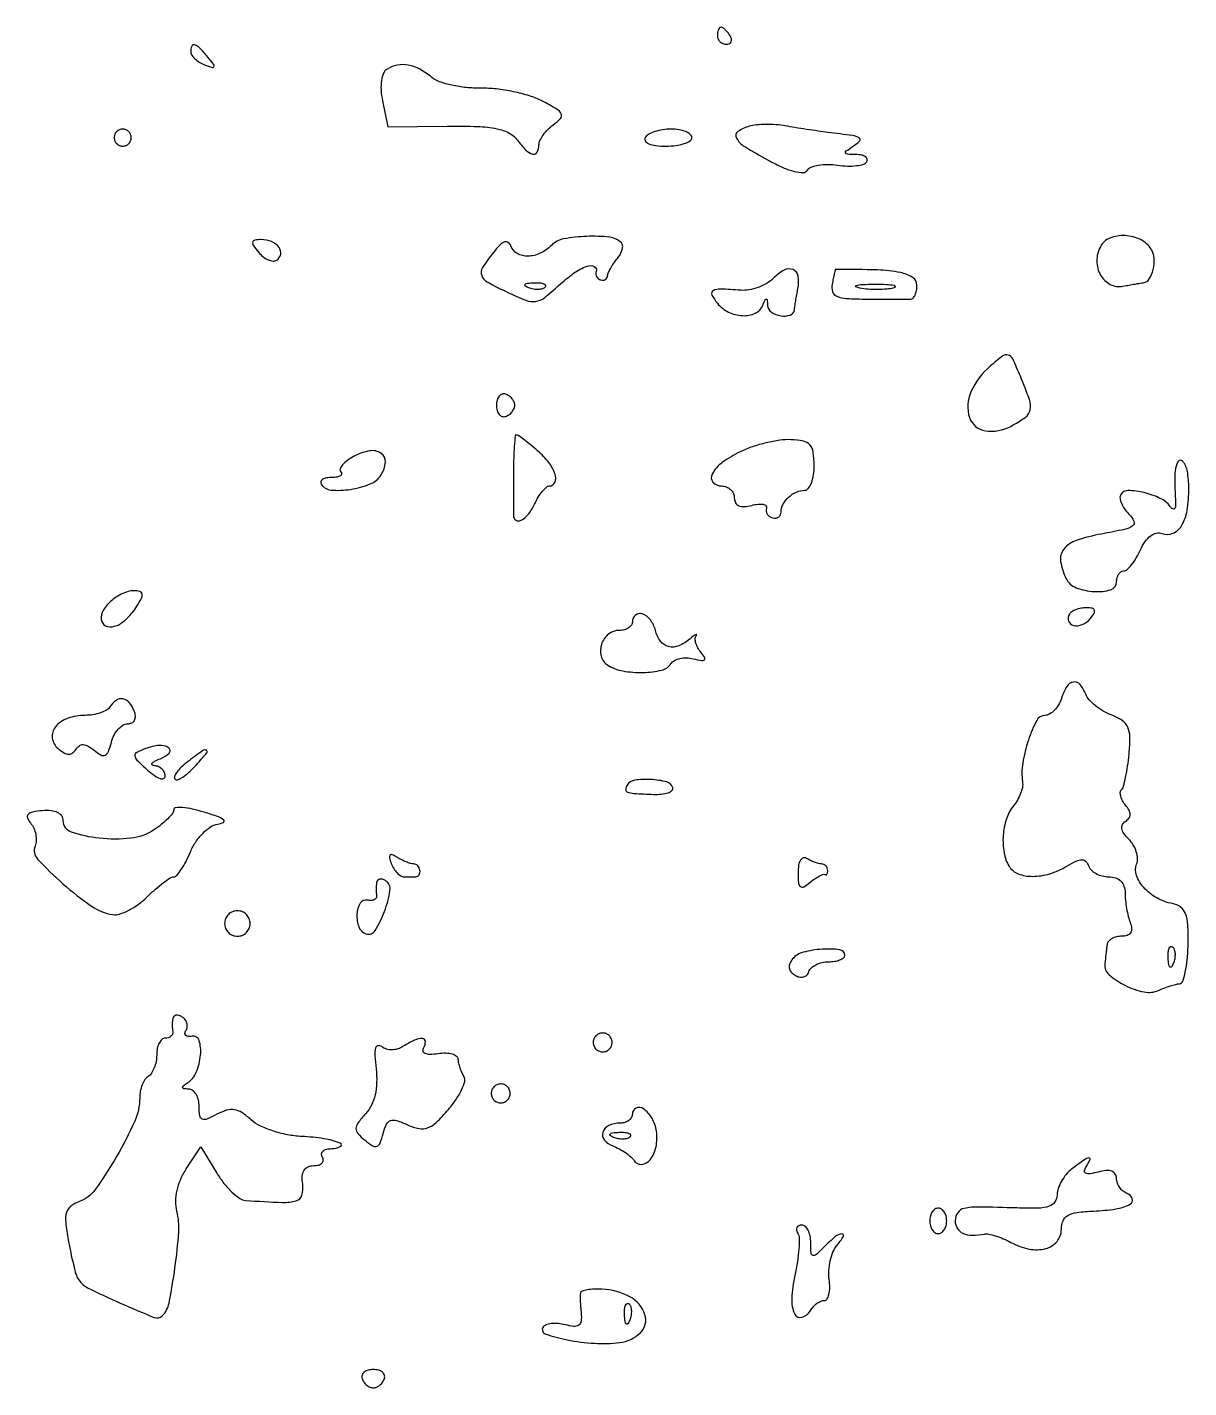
# Model space of a CAD drawing. Extents: x 0 to 5034, y 0 to 2560.
# Drawn here: x 4117.8 to 4254.5, y 1610.8 to 1771 of the extents above; entities that cross this region are included whole.
import ezdxf

# ---------------------------------------------------------------- set-up
doc = ezdxf.new("R2010")
doc.units = 0

msp = doc.modelspace()

# ---------------------------------------------------------------- linework, layer by layer
for points in [[(4199, 1770, 0.105053), (4199.081062, 1769.618444, 0.099167), (4199.311086, 1769.29375, 0.09642), (4199.654762, 1769.076123, 0.093332), (4200.059017, 1769, 0.108972), (4200.413961, 1769.078288, 0.182303), (4200.6254, 1769.29375, 0.161196), (4200.656512, 1769.6179, 0.082592), (4200.5, 1770, 0.029505), (4200.231006, 1770.382774, 0.035638), (4199.933975, 1770.70625, 0.038439), (4199.65171, 1770.934461, 0.151918), (4199.440983, 1771, 0.210953), (4199.272352, 1770.92554, 0.081139), (4199.129539, 1770.70625, 0.061769), (4199.032345, 1770.382849, 0.042167)], [(4137, 1768.106989, 0.148172), (4137.117443, 1767.719384, 0.058677), (4137.482174, 1767.291272, 0.05126), (4138.013435, 1766.891147, 0.0442), (4138.641444, 1766.584097, 0.012731), (4139.541716, 1766.264678, 0.389672), (4139.741192, 1766.355597, 0.27071), (4139.707299, 1766.617386, 0.008807), (4139.018999, 1767.477108, 0.017238), (4138.053128, 1768.562498, 0.127361), (4137.469452, 1768.925, 0.389178), (4137.129499, 1768.765008, 0.097466)], [(4160.122276, 1766.07557, 0.154236), (4159.695818, 1765.580582, 0.065714), (4159.456669, 1764.729273, 0.052112), (4159.413836, 1763.617031, 0.032951), (4159.584249, 1762.328756), (4160.191987, 1759.290063), (4167.206394, 1759.354292, -0.010583), (4170.814095, 1759.310967, -0.040851), (4173.03762, 1759.054511, -0.069842), (4174.49075, 1758.547109, -0.116529), (4175.470643, 1757.709261, 0.034353), (4176.473391, 1756.518881, 0.146178), (4177.275656, 1756.068267, 0.338171), (4177.792417, 1756.305722, 0.122575), (4178, 1757.139757, -0.111476), (4178.118399, 1757.664212, -0.043613), (4178.496567, 1758.30781, -0.040406), (4179.043643, 1758.958404, -0.03989), (4179.690442, 1759.515596, 0.047953), (4180.535368, 1760.267491, 0.30722), (4180.617459, 1760.804742, 0.151339), (4180.110865, 1761.354118, 0.012061), (4178.356869, 1762.315456, 0.04458), (4176.899423, 1762.911394, 0.023182), (4174.995683, 1763.402962, 0.022858), (4172.979471, 1763.729638, 0.032192), (4171.161022, 1763.821659, -0.028924), (4169.446846, 1763.897185, -0.028586), (4167.745994, 1764.169958, -0.029827), (4166.290004, 1764.582042, -0.089557), (4165.393713, 1765.088211, 0.048033), (4163.974934, 1766.052058, 0.07906), (4162.611874, 1766.53875, 0.092506), (4161.323338, 1766.539616, 0.092704)], [(4128, 1758, 0.099038), (4128.076342, 1757.618362, 0.097945), (4128.29375, 1757.29375, 0.097945), (4128.618362, 1757.076342, 0.099038), (4129, 1757, 0.099038), (4129.381638, 1757.076342, 0.097945), (4129.70625, 1757.29375, 0.097945), (4129.923658, 1757.618362, 0.099038), (4130, 1758, 0.099038), (4129.923658, 1758.381638, 0.097945), (4129.70625, 1758.70625, 0.097945), (4129.381638, 1758.923658, 0.099038), (4129, 1759, 0.099038), (4128.618362, 1758.923658, 0.097945), (4128.29375, 1758.70625, 0.097945), (4128.076342, 1758.381638, 0.099038)], [(4190.5, 1758, 0.297719), (4190.509855, 1757.608231, 0.145541), (4190.916013, 1757.281216, 0.069343), (4191.756294, 1757.066344, 0.027979), (4192.940983, 1757, 0.031003), (4194.112882, 1757.072735, 0.048032), (4195.101414, 1757.29375, 0.061379), (4195.787575, 1757.615572, 0.257909), (4196, 1758, 0.222681), (4195.820624, 1758.382793, 0.076538), (4195.282961, 1758.70625, 0.058208), (4194.49372, 1758.92683, 0.039081), (4193.559017, 1759, 0.037634), (4192.57934, 1758.926158, 0.041396), (4191.653525, 1758.70625, 0.045439), (4190.906663, 1758.384508, 0.130646)], [(4202.75, 1759.342957, 0.083589), (4201.417291, 1758.71621, 0.386875), (4201.242506, 1757.956506, 0.127301), (4202.202918, 1756.956868, 0.01371), (4205.002517, 1755.336218, 0.020036), (4206.704939, 1754.498548, 0.043013), (4208.087406, 1754.023126, 0.060856), (4209.100039, 1753.89723, 0.260502), (4209.61269, 1754.182337, -0.167177), (4210.052019, 1754.541936, -0.048172), (4210.912895, 1754.769447, -0.04266), (4211.996738, 1754.852884, -0.034336), (4213.16245, 1754.76285, 0.028372), (4214.320321, 1754.659528, 0.037298), (4215.379938, 1754.704367, 0.040931), (4216.215083, 1754.872502, 0.186296), (4216.603045, 1755.166731, 0.216526), (4216.643467, 1755.483036, 0.174492), (4216.435357, 1755.759725, 0.097943), (4215.966214, 1755.949918, 0.045388), (4215.309017, 1756.015313, -0.011801), (4214.303892, 1756.047553, -0.312363), (4214.102405, 1756.204312, -0.323649), (4214.181771, 1756.44227, -0.012279), (4215, 1757, 0.054338), (4215.762461, 1757.619482, 0.500027), (4215.708965, 1757.979743, 0.089576), (4214.922378, 1758.238115, 0.003784), (4212, 1758.623529, -0.004301), (4210.861975, 1758.774814, -0.002509), (4209.5, 1758.974782, -0.002508), (4208.138143, 1759.188712, -0.004246), (4207, 1759.383287, 0.026489), (4205.914648, 1759.519496, 0.020345), (4204.720312, 1759.556766, 0.020741), (4203.597668, 1759.499501, 0.045121)], [(4144.990862, 1744.51101, 0.05173), (4145.530512, 1743.98278, 0.065296), (4146.128869, 1743.62335, 0.079103), (4146.692105, 1743.477944, 0.16352), (4147.129619, 1743.580109, 0.213376), (4147.597001, 1744.26803, 0.207611), (4147.402845, 1745.085894, 0.13552), (4146.53132, 1745.760771, 0.097687), (4145.318538, 1746, 0.038489), (4144.547214, 1745.940537, 0.309419), (4144.301216, 1745.709506, 0.209835), (4144.380863, 1745.310561, 0.020503)], [(4179.458018, 1745.315161, -0.085858), (4178.138399, 1744.384772, -0.107693), (4176.68378, 1744.04687, -0.134314), (4175.449097, 1744.366535, -0.174688), (4174.698085, 1745.25, 0.148346), (4174.383117, 1745.661583, 0.248308), (4173.961835, 1745.719355, 0.112277), (4173.398312, 1745.354883, 0.025895), (4172.646555, 1744.5, 0.024473), (4171.360937, 1742.701411, 0.23362), (4171.257891, 1741.790466, 0.182477), (4171.915768, 1741.020952, 0.014375), (4174.353175, 1739.771407, 0.019063), (4176.470728, 1738.858972, 0.126843), (4177.602766, 1738.726616, 0.132281), (4178.634935, 1739.161776, 0.021415), (4180.309531, 1740.586194, -0.031644), (4182.086432, 1742.036091, -0.065753), (4183.662113, 1742.876172, -0.205136), (4184.502279, 1742.837364, -0.376897), (4184.75, 1742.25, 0.099038), (4184.711847, 1741.944686, 0.097945), (4184.79375, 1741.646875, 0.097945), (4184.982857, 1741.402666, 0.099038), (4185.25, 1741.25, 0.096839), (4185.542647, 1741.212135, 0.119341), (4185.804667, 1741.29375, 0.123168), (4185.994618, 1741.483405, 0.107455), (4186.085037, 1741.75, -0.077521), (4186.187375, 1742.123209, -0.022876), (4186.455724, 1742.653974, -0.022369), (4186.816533, 1743.231287, -0.022356), (4187.227538, 1743.774166, 0.046249), (4187.590137, 1744.303843, 0.062516), (4187.806799, 1744.841618, 0.078336), (4187.854222, 1745.305999, 0.184764), (4187.714541, 1745.618792, 0.170639), (4186.328077, 1746.284048, 0.036544), (4183.619944, 1746.382388, 0.03714), (4180.908561, 1746.080172, 0.151173)], [(4244.088831, 1745.165982, 0.124761), (4243.670896, 1743.481212, 0.129307), (4244.115312, 1741.825732, 0.144682), (4245.26174, 1740.727409, 0.167991), (4246.750159, 1740.511996, -0.002303), (4247.467242, 1740.64585, -0.002409), (4248.174869, 1740.771052, -0.002311), (4248.787113, 1740.873427, -0.010657), (4249.143011, 1740.923489, 0.225862), (4249.84493, 1741.366202, 0.082544), (4250.313114, 1742.476306, 0.075136), (4250.424953, 1743.798128, 0.122607), (4250.083985, 1744.86411, 0.141476), (4248.835217, 1745.99553, 0.101532), (4247.001791, 1746.468919, 0.107604), (4245.217002, 1746.173426, 0.177052)], [(4205.580499, 1741.437642, -0.065206), (4204.810296, 1740.845821, -0.043751), (4203.803199, 1740.374777, -0.043688), (4202.727219, 1740.085397, -0.064146), (4201.749879, 1740.039141, 0.010687), (4199.37564, 1740.180456, 0.137952), (4198.520886, 1739.974816, 0.399329), (4198.366206, 1739.475967, 0.058452), (4199, 1738.5, 0.107413), (4200.318647, 1737.467971, 0.101158), (4201.975756, 1737.047608, 0.119029), (4203.460098, 1737.333294, 0.192367), (4204.337719, 1738.25, -0.009076), (4204.617987, 1738.909806, -0.295955), (4204.757018, 1739, -0.382689), (4204.864758, 1738.903389, -0.011437), (4204.921053, 1738.25, 0.231694), (4205.370026, 1737.462984, 0.110412), (4206.480854, 1737.023058, 0.124858), (4207.584292, 1737.124061, 0.290106), (4208.076511, 1737.75, -0.012202), (4208.127316, 1738.150861, -0.003176), (4208.228784, 1738.792584, -0.003226), (4208.353805, 1739.522549, -0.003291), (4208.487445, 1740.246029, 0.086851), (4208.510823, 1741.709507, 0.261869), (4207.913306, 1742.46443, 0.226687), (4206.868953, 1742.405035, 0.070805)], [(4212.922713, 1742.5, 0.346302), (4212.886518, 1742.471515, 0.001688), (4212.770817, 1741.985938, 0.006437), (4212.645868, 1741.420977, 0.003911), (4212.511973, 1740.75, 0.129992), (4212.573142, 1739.869903, 0.212456), (4213.072535, 1739.330188, 0.088349), (4214.218129, 1739.062851, 0.013255), (4216.588484, 1739), (4219.92443, 1739), (4221.75, 1739, 0.203969), (4222.036647, 1739.12201, 0.083738), (4222.279688, 1739.478119, 0.063935), (4222.444904, 1740.004574, 0.044128), (4222.5, 1740.627639, 0.257596), (4221.992083, 1741.548097, 0.092581), (4220.552475, 1742.119259, 0.040504), (4217.852096, 1742.423249, 0.007785)], [(4178.729167, 1740.395833, -0.126455), (4178.402231, 1740.202593, -0.060344), (4177.916927, 1740.123424, -0.05415), (4177.359369, 1740.160852, -0.051402), (4176.8125, 1740.316886, -0.054073), (4176.395823, 1740.538436, -0.470617), (4176.37858, 1740.720685, -0.168741), (4176.670344, 1740.862007, -0.018894), (4177.416667, 1740.921053, -0.028489), (4178.112848, 1740.910055, -0.077125), (4178.592839, 1740.799335, -0.208169), (4178.77538, 1740.614691, -0.296942)], [(4219.761659, 1740.31292, -0.041951), (4218.934218, 1740.169017, -0.020826), (4217.869594, 1740.119272, -0.020511), (4216.754739, 1740.159391, -0.028254), (4215.761659, 1740.292739, -0.082665), (4215.319562, 1740.45659, -0.67161), (4215.339362, 1740.605813, -0.053901), (4216.071102, 1740.715166, -0.008901), (4217.5, 1740.747817, -0.009782), (4218.938425, 1740.726931, -0.038992), (4219.814362, 1740.62839, -0.417468), (4219.916221, 1740.476221, -0.285845)], [(4231.142101, 1731.123243, 0.105908), (4228.861275, 1728.093622, 0.192069), (4228.694004, 1725.042731, 0.282669), (4230.550141, 1723.49485, 0.160231), (4233.534089, 1724.018244, 0.032048), (4235.271974, 1725.096878, 0.192077), (4235.837041, 1725.975135, 0.135121), (4235.745063, 1727.176272, 0.013247), (4234.68035, 1729.908903, 0.01111), (4233.768568, 1731.949298, 0.202118), (4233.248299, 1732.4144, 0.249257), (4232.611987, 1732.31305, 0.016987)], [(4173, 1726.5, 0.064908), (4173.079656, 1725.888977, 0.107546), (4173.315781, 1725.428177, 0.143818), (4173.666526, 1725.189601, 0.159683), (4174.075, 1725.191667, 0.073624), (4174.485911, 1725.399741, 0.066918), (4174.834219, 1725.723802, 0.070382), (4175.069583, 1726.110048, 0.102038), (4175.15, 1726.5, 0.102038), (4175.069583, 1726.889952, 0.070382), (4174.834219, 1727.276198, 0.066918), (4174.485911, 1727.600259, 0.073624), (4174.075, 1727.808333, 0.159683), (4173.666526, 1727.810399, 0.143818), (4173.315781, 1727.571823, 0.107546), (4173.079656, 1727.111023, 0.064908)], [(4175, 1718.5), (4175, 1715.175), (4175, 1713.5, 0.265086), (4175.304505, 1712.96601, 0.264883), (4175.919335, 1712.955915, 0.103167), (4176.771242, 1713.683816, 0.056391), (4177.487128, 1714.863433, -0.027426), (4177.920981, 1715.681469, -0.035962), (4178.408381, 1716.372383, -0.038991), (4178.879067, 1716.863454, -0.184204), (4179.237128, 1717, 0.305856), (4179.869536, 1717.426775, 0.178872), (4179.897623, 1718.378125, 0.084986), (4179.155586, 1719.755836, 0.04822), (4177.84699, 1721.132705, 0.007429), (4176.996876, 1721.848153, 0.010803), (4176.224499, 1722.451482, 0.006617), (4175.564632, 1722.930876, 0.154988), (4175.34699, 1723, 0.385329), (4175.207784, 1722.874013, 0.005665), (4175.101928, 1721.678125, 0.012009), (4175.024953, 1720.225433, 0.00723)], [(4201.698146, 1721.03141, 0.045409), (4199.578622, 1719.762899, 0.110836), (4198.385676, 1718.402645, 0.313678), (4198.488535, 1717.460307, 0.216845), (4199.5, 1717, -0.092647), (4200.072607, 1716.892981, -0.096212), (4200.559375, 1716.586876, -0.099296), (4200.885148, 1716.13022, -0.10582), (4201, 1715.59362, 0.121863), (4201.139911, 1715.028096, 0.172211), (4201.518142, 1714.679492, 0.119748), (4202.152639, 1714.573695, 0.045692), (4203.04259, 1714.721388, -0.035344), (4203.806048, 1714.864356, -0.07724), (4204.39922, 1714.840787, -0.152294), (4204.72715, 1714.663273, -0.280565), (4204.79259, 1714.377769, 0.112839), (4204.758135, 1714.023774, 0.108554), (4204.879698, 1713.684407, 0.102285), (4205.140522, 1713.412223, 0.089707), (4205.5, 1713.25, 0.089251), (4205.881703, 1713.224408, 0.119798), (4206.20625, 1713.342708, 0.130317), (4206.422021, 1713.586933, 0.116637), (4206.5, 1713.916667, -0.123284), (4206.72791, 1714.826947, -0.083188), (4207.384605, 1715.678959, -0.081101), (4208.302548, 1716.288668, -0.106514), (4209.283333, 1716.5, 0.233316), (4209.711253, 1716.711177, 0.072145), (4210.071979, 1717.356231, 0.05506), (4210.318456, 1718.298508, 0.036475), (4210.4, 1719.414828, 0.034111), (4210.292243, 1720.992488, 0.151153), (4209.903646, 1721.825634, 0.159681), (4209.126156, 1722.26837, 0.039324), (4207.648146, 1722.450119, 0.046391), (4206.365148, 1722.387244, 0.023101), (4204.765194, 1722.083065, 0.02271), (4203.123987, 1721.612052, 0.030925)], [(4156.255926, 1720.505791, 0.03371), (4155.443205, 1720.004153, 0.060373), (4154.865141, 1719.47528, 0.093757), (4154.593976, 1719.004132, 0.287736), (4154.672593, 1718.660741, -0.218479), (4154.764722, 1718.412369, -0.23955), (4154.632321, 1718.194093, -0.10255), (4154.226157, 1718.045402, -0.036653), (4153.60765, 1718, 0.044596), (4152.980215, 1717.943926, 0.097027), (4152.531622, 1717.769047, 0.175194), (4152.331796, 1717.510917, 0.219809), (4152.367878, 1717.213778, 0.239798), (4153.516909, 1716.5148, 0.057467), (4155.817681, 1716.604577, 0.056697), (4158.139735, 1717.239931, 0.158225), (4159.422113, 1718.307412, 0.119734), (4159.922502, 1719.795356, 0.268691), (4159.433644, 1720.83672, 0.197826), (4158.086552, 1721.13273, 0.077981)], [(4252.884846, 1718.75, 0.018952), (4252.851469, 1718.132117, 0.007459), (4252.85049, 1717.279687, 0.00737), (4252.876792, 1716.357307, 0.009134), (4252.929596, 1715.5, -0.025032), (4252.952634, 1714.725262, -0.147975), (4252.828655, 1714.343671, -0.401711), (4252.603837, 1714.298361, -0.09395), (4252.29475, 1714.587716, 0.12405), (4251.143387, 1715.543699, 0.052432), (4249.236918, 1716.220967, 0.052821), (4247.377731, 1716.465981, 0.266747), (4246.491805, 1715.98674, 0.174594), (4246.402607, 1715.563837, 0.065079), (4246.565682, 1714.969533, 0.054392), (4246.931723, 1714.309662, 0.042592), (4247.459735, 1713.683122, -0.088592), (4248.034065, 1712.85906, -0.35862), (4247.889721, 1712.30919, -0.103389), (4246.940895, 1711.886189, -0.008155), (4244.218926, 1711.342881, 0.03396), (4241.258513, 1710.591387, 0.147555), (4239.790407, 1709.566423, 0.208942), (4239.413729, 1708.129415, 0.076295), (4240.064978, 1706.081493, 0.189523), (4241.226111, 1705.029749, 0.075156), (4243.366925, 1704.57038, 0.087941), (4245.311272, 1704.793177, 0.331744), (4246, 1705.716978, -0.063593), (4246.062644, 1706.207521, -0.081521), (4246.246599, 1706.623112, -0.098476), (4246.519335, 1706.901183, -0.150819), (4246.839485, 1707, 0.189866), (4247.235508, 1707.156007, 0.037302), (4247.764337, 1707.728585, 0.034782), (4248.314887, 1708.530578, 0.026139), (4248.809065, 1709.480288, -0.044818), (4249.371649, 1710.4695, -0.079554), (4250.019815, 1711.144052, -0.106503), (4250.701507, 1711.460299, -0.148213), (4251.368429, 1711.412115, 0.192552), (4252.633675, 1711.429881, 0.162848), (4253.648515, 1712.315219, 0.094192), (4254.296827, 1714.132048, 0.03875), (4254.5, 1716.749706, 0.042447), (4254.333608, 1718.706184, 0.12809), (4253.786816, 1719.916021, 0.527701), (4253.239384, 1719.872354, 0.107463)], [(4127.395571, 1703.252714, 0.089622), (4126.597144, 1702.102102, 0.190615), (4126.542643, 1701.037595, 0.269124), (4127.194039, 1700.466912, 0.140938), (4128.303537, 1700.562984, 0.070922), (4128.858836, 1700.872149, 0.029518), (4129.511708, 1701.431771, 0.028471), (4130.151076, 1702.123323, 0.032771), (4130.675901, 1702.852643, 0.021978), (4131.2131, 1703.803413, 0.169042), (4131.281191, 1704.303114, 0.290416), (4131.014166, 1704.58139, 0.060259), (4130.309151, 1704.666667, 0.074576), (4129.632587, 1704.565192, 0.038535), (4128.83469, 1704.251318, 0.037236), (4128.04719, 1703.793862, 0.04621)], [(4240.439699, 1701.902432, 0.224307), (4240.34949, 1701.10226, 0.259634), (4240.912648, 1700.594515, 0.153551), (4241.957775, 1700.677327, 0.124203), (4242.870817, 1701.344344, 0.031082), (4243.350581, 1702.001551, 0.224487), (4243.398805, 1702.379874, 0.276877), (4243.139755, 1702.60512, 0.043901), (4242.440135, 1702.666667, 0.045576), (4241.820558, 1702.610073, 0.045718), (4241.222161, 1702.442173, 0.049747), (4240.729936, 1702.195636, 0.113856)], [(4189, 1701, -0.151099), (4188.882059, 1700.618634, -0.09843), (4188.550156, 1700.29375, -0.081424), (4188.05412, 1700.074614, -0.063461), (4187.468615, 1700, 0.169942), (4186.183041, 1699.550058, 0.144791), (4185.356197, 1698.366713, 0.150679), (4185.323587, 1696.960489, 0.184658), (4186.104283, 1695.914388, 0.097684), (4187.872304, 1695.229206, 0.049579), (4190.260799, 1695.047585, 0.04934), (4192.474496, 1695.318514, 0.201888), (4193.553842, 1696.087118, -0.131193), (4193.954784, 1696.4654, -0.069548), (4194.59949, 1696.70554, -0.061596), (4195.376484, 1696.779303, -0.056909), (4196.17001, 1696.665792, 0.016807), (4197.131821, 1696.448522, 0.225928), (4197.472119, 1696.537534, 0.375514), (4197.513325, 1696.806311, 0.031612), (4197.065827, 1697.420684, -0.045723), (4196.700384, 1697.953316, -0.056282), (4196.46722, 1698.508647, -0.066613), (4196.391428, 1699.003302, -0.162977), (4196.500343, 1699.350343, 0.143318), (4196.548831, 1699.486327, 0.571981), (4196.491403, 1699.524736, 0.05264), (4196.225372, 1699.359863, 0.010565), (4195.791667, 1699.008333, -0.075918), (4194.457578, 1698.189089, -0.160743), (4193.262128, 1698.092758, -0.176579), (4192.319488, 1698.721054, -0.094671), (4191.710251, 1700, 0.097331), (4191.113789, 1701.23531, 0.144351), (4190.156111, 1701.948633, 0.273809), (4189.366457, 1701.804088, 0.217128)], [(4239.5, 1692, -0.055553), (4239.159973, 1691.235144, -0.060441), (4238.667579, 1690.5875, -0.068373), (4238.104838, 1690.14761, -0.132503), (4237.557612, 1690, 0.282489), (4236.595658, 1689.409386, 0.036326), (4235.618705, 1687.078645, 0.040041), (4234.947897, 1684.387113, 0.077635), (4234.927431, 1682.175811, -0.085556), (4234.912022, 1681.559381, -0.040814), (4234.694285, 1680.79432, -0.038885), (4234.329002, 1680.011482, -0.044632), (4233.860873, 1679.332363, 0.095402), (4233.031099, 1677.82244, 0.060509), (4232.648031, 1675.845495, 0.060539), (4232.749425, 1673.835649, 0.095851), (4233.359017, 1672.228115, 0.165965), (4234.424338, 1671.351925, 0.090895), (4236.106544, 1671.049174, 0.074138), (4238.123432, 1671.356535, 0.058597), (4240.144222, 1672.25, -0.021008), (4241.260569, 1672.847377, -0.112809), (4241.928426, 1673, -0.209739), (4242.378558, 1672.80249, -0.099419), (4242.713987, 1672.25, 0.118119), (4243.029077, 1671.771788, 0.066996), (4243.596713, 1671.367188, 0.060975), (4244.316718, 1671.093162, 0.060539), (4245.083333, 1671, -0.078669), (4245.893416, 1670.87175, -0.118493), (4246.500201, 1670.499798, -0.11843), (4246.871874, 1669.892541, -0.078529), (4247, 1669.081787, 0.025883), (4247.044017, 1668.232051, 0.017054), (4247.178303, 1667.2624, 0.017174), (4247.374126, 1666.325581, 0.03151), (4247.606989, 1665.581787, -0.067159), (4247.769113, 1664.896449, -0.16701), (4247.651801, 1664.40165, -0.176865), (4247.262395, 1664.101342, -0.076855), (4246.606989, 1664, 0.059504), (4245.983191, 1663.9255, 0.071592), (4245.435334, 1663.70625, 0.084545), (4245.044228, 1663.381939, 0.147417), (4244.875, 1663, 0.001717), (4244.817638, 1662.527939, 0.000843), (4244.747683, 1661.926563, 0.000836), (4244.677103, 1661.301531, 0.001216), (4244.617114, 1660.75, 0.243908), (4245.11606, 1659.473321, 0.06526), (4246.986769, 1658.222338, 0.063031), (4249.231916, 1657.445298, 0.158218), (4250.934248, 1657.627347, -0.015061), (4251.601044, 1657.901633, -0.013385), (4252.309715, 1658.147036, -0.013563), (4252.959236, 1658.333435, -0.039655), (4253.417972, 1658.413633, 0.293033), (4253.780506, 1658.697278, 0.030305), (4254.090385, 1659.7906, 0.030109), (4254.320077, 1661.256802, 0.019224), (4254.417972, 1662.9799, 0.016259), (4254.384228, 1665.354795, 0.079329), (4254.111308, 1666.667085, 0.146299), (4253.535344, 1667.418609, 0.108649), (4252.570721, 1667.83775, -0.07875), (4250.723958, 1668.513187, -0.082219), (4249.20737, 1669.719342, -0.097559), (4248.346582, 1671.15421, -0.17997), (4248.360383, 1672.49676, 0.105567), (4248.464421, 1673.158019, 0.062305), (4248.321699, 1673.947944, 0.058187), (4247.968798, 1674.739378, 0.06251), (4247.44984, 1675.407303, -0.040327), (4246.870915, 1676.087985, -0.108786), (4246.620776, 1676.667528, -0.167843), (4246.688848, 1677.144205, -0.136537), (4247.040888, 1677.52527, 0.092176), (4247.448349, 1677.895386, 0.16163), (4247.594063, 1678.322099, 0.127727), (4247.46784, 1678.825872, 0.048324), (4247.057234, 1679.431037, -0.045925), (4246.700363, 1679.951624, -0.062213), (4246.486477, 1680.479615, -0.078013), (4246.438514, 1680.935102, -0.185744), (4246.574492, 1681.241158, 0.130537), (4246.810219, 1681.647389, 0.014145), (4247.067929, 1682.710146, 0.016585), (4247.300895, 1684.016739, 0.012652), (4247.471914, 1685.459601, 0.023968), (4247.562136, 1687.474531, 0.106577), (4247.310197, 1688.625288, 0.141281), (4246.648268, 1689.397595, 0.0546), (4245.380472, 1690.045444, -0.041461), (4244.407051, 1690.511101, -0.0379), (4243.492292, 1691.143434, -0.040054), (4242.762501, 1691.837987, -0.091166), (4242.367385, 1692.484992, 0.080875), (4241.699301, 1693.630985, 0.268471), (4240.912662, 1693.924403, 0.21813), (4240.132018, 1693.393668, 0.059281)], [(4127.5, 1691, -0.126268), (4127.100548, 1690.61574, -0.046682), (4126.382443, 1690.29375, -0.04255), (4125.496232, 1690.073901, -0.039551), (4124.563428, 1690, 0.085194), (4122.510699, 1689.647682, 0.13866), (4121.076913, 1688.633761, 0.206926), (4120.711268, 1687.320893, 0.187555), (4121.398641, 1686.08412, 0.040058), (4122.098944, 1685.591898, 0.123768), (4122.649591, 1685.429799, 0.170792), (4123.103818, 1685.569467, 0.095436), (4123.5, 1686, -0.099524), (4123.898189, 1686.425742, -0.170253), (4124.360173, 1686.56017, -0.120954), (4124.923479, 1686.389092, -0.039304), (4125.639642, 1685.884107, 0.044976), (4126.425685, 1685.343073, 0.242514), (4126.927991, 1685.324429, 0.192873), (4127.311254, 1685.735018, 0.028544), (4127.667246, 1686.835549, -0.05503), (4127.984247, 1687.663321, -0.062437), (4128.464141, 1688.364192, -0.071883), (4129.026111, 1688.839625, -0.140579), (4129.585247, 1689, 0.112423), (4130.078319, 1689.112285, 0.162756), (4130.396307, 1689.420933, 0.138433), (4130.495061, 1689.901928, 0.07358), (4130.361626, 1690.5, 0.081359), (4129.776099, 1691.502164, 0.178533), (4129.019242, 1691.941889, 0.199046), (4128.218955, 1691.762949, 0.101418)], [(4131.68476, 1686.088897, 0.030082), (4130.649103, 1685.639652, 0.3093), (4130.43637, 1685.251571, 0.175507), (4130.678954, 1684.744179, 0.010446), (4131.93476, 1683.559042, 0.028567), (4132.735523, 1682.913552, 0.072239), (4133.39842, 1682.570881, 0.174776), (4133.813917, 1682.57636, 0.312504), (4134, 1682.845012, 0.105732), (4133.904587, 1683.29117, 0.09378), (4133.632812, 1683.681369, 0.090457), (4133.22729, 1683.955826, 0.089839), (4132.75, 1684.070285, -0.134071), (4132.460894, 1684.166966, -0.444175), (4132.435189, 1684.342355, -0.105524), (4132.760162, 1684.599844, -0.021638), (4133.433624, 1684.897783, 0.10427), (4134.456019, 1685.569139, 0.46921), (4134.396831, 1686.187319, 0.177605), (4133.30186, 1686.462681, 0.061066)], [(4136.573001, 1684.478529, 0.028438), (4135.87177, 1683.882429, 0.047297), (4135.363769, 1683.297201, 0.063446), (4135.098687, 1682.804537, 0.296318), (4135.162465, 1682.504202, 0.296012), (4135.480866, 1682.4364, 0.050714), (4136.060527, 1682.72875, 0.041217), (4136.761287, 1683.262409, 0.025505), (4137.494452, 1683.993869, 0.006413), (4138.901424, 1685.589215, 0.481975), (4138.84515, 1685.884469, 0.285221), (4138.431544, 1685.854856, 0.005129)], [(4188.367878, 1681.786222, 0.128551), (4188.209012, 1681.268761, 0.331154), (4188.41636, 1680.963984, 0.069297), (4189.180848, 1680.812633, 0.004275), (4191.5, 1680.7, 0.033462), (4192.440512, 1680.725326, 0.060493), (4193.192187, 1680.889205, 0.094945), (4193.651489, 1681.155131, 0.290834), (4193.75, 1681.484527, 0.26794), (4193.052136, 1682.163613, 0.048083), (4191.186312, 1682.449591, 0.04802), (4189.270156, 1682.372963, 0.223957)], [(4135, 1678.873845, -0.167759), (4134.856678, 1678.458701, -0.02965), (4134.302813, 1677.83244, -0.029217), (4133.535357, 1677.147056, -0.022631), (4132.626596, 1676.490992, -0.118525), (4129.967668, 1675.538175, -0.053469), (4126.239789, 1675.533308, -0.055983), (4122.973933, 1676.254639, -0.320759), (4122, 1677.616607, 0.160793), (4121.821596, 1678.157027, 0.123265), (4121.338016, 1678.554351, 0.086751), (4120.563333, 1678.768274, 0.044764), (4119.554804, 1678.775226, 0.023965), (4118.375401, 1678.620439, 0.160783), (4117.863072, 1678.342376, 0.296489), (4117.787648, 1677.923706, 0.073758), (4118.16668, 1677.299163, -0.070421), (4118.530999, 1676.707753, -0.055137), (4118.754964, 1675.987164, -0.056256), (4118.812944, 1675.25277, -0.083393), (4118.68495, 1674.621376, 0.286098), (4118.981206, 1673.088385, 0.024535), (4121.969982, 1670.169742, 0.029917), (4125.34063, 1667.528555, 0.113247), (4127.812968, 1666.543072, 0.115927), (4128.626901, 1666.605915, 0.041945), (4129.705429, 1667.05142, 0.038838), (4130.848643, 1667.757372, 0.037227), (4131.886364, 1668.640798, -0.014398), (4132.854493, 1669.544299, -0.019001), (4133.789788, 1670.306984, -0.016668), (4134.599221, 1670.876043, -0.145878), (4135.015043, 1671, 0.221112), (4135.373256, 1671.166553, 0.028138), (4135.897427, 1671.864585, 0.028673), (4136.455431, 1672.815849, 0.020121), (4136.976501, 1673.943268, -0.048998), (4137.590084, 1675.091911, -0.047523), (4138.42097, 1676.112053, -0.051405), (4139.332586, 1676.863821, -0.10884), (4140.181856, 1677.193268, 0.074391), (4140.856258, 1677.403164, 0.536343), (4140.894347, 1677.681574, 0.096879), (4140.265025, 1678.049466, 0.009465), (4138.584035, 1678.600792, 0.019948), (4137.209438, 1678.963671, 0.035558), (4136.05281, 1679.135078, 0.044404), (4135.226499, 1679.124574, 0.384799)], [(4160.618443, 1672.551938, 0.046712), (4160.912417, 1671.958236, 0.052907), (4161.301361, 1671.455882, 0.060293), (4161.72171, 1671.111908, 0.14229), (4162.106989, 1671), (4162.884553, 1671), (4163.5, 1671, 0.267256), (4163.891189, 1671.225179, 0.174153), (4163.987671, 1671.751391, 0.142494), (4163.726781, 1672.296208, 0.208105), (4163.25, 1672.515313, -0.068116), (4162.877846, 1672.574011, -0.022722), (4162.35649, 1672.757199, -0.022135), (4161.790696, 1673.015036, -0.023502), (4161.261454, 1673.317251, 0.041426), (4160.723885, 1673.599195, 0.329243), (4160.467122, 1673.537478, 0.242983), (4160.398996, 1673.235728, 0.027939)], [(4208.5, 1671.489545, 0.020203), (4208.54852, 1670.28921, 0.203152), (4208.775731, 1669.85453, 0.313969), (4209.171866, 1669.82283, 0.041056), (4209.903695, 1670.335037, -0.021266), (4210.46664, 1670.763167, -0.031492), (4210.996781, 1671.084355, -0.032317), (4211.437519, 1671.279665, -0.24944), (4211.653695, 1671.25, 0.204068), (4211.784452, 1671.220393, 0.198837), (4211.898273, 1671.29375, 0.106591), (4211.975481, 1671.479793, 0.045279), (4212, 1671.75, 0.098534), (4211.942803, 1672.037421, 0.095899), (4211.779688, 1672.284186, 0.095889), (4211.536253, 1672.452273, 0.098492), (4211.25, 1672.515313, -0.059657), (4210.892247, 1672.565577, -0.02479), (4210.426562, 1672.713891, -0.024099), (4209.937899, 1672.92401, -0.028624), (4209.5, 1673.169821, 0.225781), (4209.116949, 1673.217808, 0.180541), (4208.788889, 1672.954292, 0.094322), (4208.569302, 1672.350391, 0.040187)], [(4158.881579, 1670.309017, 0.022289), (4158.844744, 1669.944741, 0.014052), (4158.83273, 1669.517336, 0.014106), (4158.844631, 1669.095576, 0.025051), (4158.881579, 1668.75, -0.179498), (4158.828384, 1668.485697, -0.14744), (4158.611379, 1668.29375, -0.101907), (4158.24793, 1668.209296, -0.057525), (4157.795455, 1668.25, 0.321082), (4156.95178, 1667.876546, 0.123767), (4156.569563, 1666.578778, 0.101553), (4156.815947, 1665.073789, 0.224765), (4157.636333, 1664.287889, 0.347087), (4158.720294, 1664.679154, 0.050797), (4159.819888, 1666.92825, 0.049326), (4160.462999, 1669.398851, 0.302039), (4159.940275, 1670.536912, 0.069531), (4159.571839, 1670.699125, 0.122589), (4159.24142, 1670.709681, 0.16039), (4159.00233, 1670.569563, 0.145331)], [(4141, 1665.5, 0.099038), (4141.114514, 1664.927543, 0.097945), (4141.440625, 1664.440625, 0.097945), (4141.927543, 1664.114514, 0.099038), (4142.5, 1664, 0.099038), (4143.072457, 1664.114514, 0.097945), (4143.559375, 1664.440625, 0.097945), (4143.885486, 1664.927543, 0.099038), (4144, 1665.5, 0.099038), (4143.885486, 1666.072457, 0.097945), (4143.559375, 1666.559375, 0.097945), (4143.072457, 1666.885486, 0.099038), (4142.5, 1667, 0.099038), (4141.927543, 1666.885486, 0.097945), (4141.440625, 1666.559375, 0.097945), (4141.114514, 1666.072457, 0.099038)], [(4207.866405, 1661.339028, 0.071488), (4207.528057, 1660.787157, 0.138252), (4207.460192, 1660.277952, 0.142287), (4207.668223, 1659.818229, 0.077556), (4208.142425, 1659.411977, 0.082822), (4208.650475, 1659.204144, 0.11798), (4209.136069, 1659.209891, 0.132437), (4209.527466, 1659.428847, 0.119477), (4209.774316, 1659.822949, -0.12723), (4210.066081, 1660.273319, -0.067959), (4210.614435, 1660.654241, -0.060696), (4211.321182, 1660.912372, -0.057298), (4212.083333, 1661, 0.037278), (4212.817343, 1661.054802, 0.056044), (4213.436979, 1661.220313, 0.07355), (4213.860482, 1661.462695, 0.229964), (4214, 1661.75, 0.378504), (4213.412742, 1662.414624, 0.047622), (4211.329732, 1662.473524, 0.045966), (4209.092749, 1662.115343, 0.158158)], [(4252.683114, 1660.8125, -0.054073), (4252.461564, 1660.395823, -0.470617), (4252.279315, 1660.37858, -0.168741), (4252.137993, 1660.670344, -0.018894), (4252.078947, 1661.416667, -0.028489), (4252.089945, 1662.112848, -0.077125), (4252.200665, 1662.592839, -0.208169), (4252.385309, 1662.77538, -0.296942), (4252.604167, 1662.729167, -0.126455), (4252.797407, 1662.402231, -0.060344), (4252.876576, 1661.916927, -0.05415), (4252.839148, 1661.359369, -0.051402)], [(4134.881579, 1654.309017, 0.022289), (4134.844744, 1653.944741, 0.014052), (4134.83273, 1653.517336, 0.014106), (4134.844631, 1653.095576, 0.025051), (4134.881579, 1652.75, -0.137085), (4134.848335, 1652.464378, -0.119953), (4134.671464, 1652.220313, -0.101574), (4134.373191, 1652.056406, -0.075146), (4134, 1652, 0.186414), (4133.618213, 1651.852535, 0.089706), (4133.29375, 1651.429836, 0.069539), (4133.073784, 1650.801778, 0.049547), (4133, 1650.059017, -0.046881), (4132.925923, 1649.270704, -0.046318), (4132.70625, 1648.50665, -0.050262), (4132.383556, 1647.876024, -0.111412), (4132, 1647.5, 0.109156), (4131.616534, 1647.127402, 0.050707), (4131.29375, 1646.508893, 0.046863), (4131.074099, 1645.761965, 0.048125), (4131, 1644.993898, -0.105806), (4130.407643, 1642.225972, -0.026123), (4128.275825, 1638.069311, -0.024114), (4125.764621, 1634.188672, -0.149582), (4123.899693, 1632.76719, 0.075193), (4122.889121, 1632.209303, 0.15929), (4122.389533, 1631.479606, 0.09763), (4122.287048, 1630.34117, 0.018423), (4122.583313, 1628.264458, 0.007224), (4122.876196, 1626.76578, 0.008875), (4123.194533, 1625.376132, 0.007581), (4123.499399, 1624.221293, 0.061691), (4123.710059, 1623.71812, 0.147912), (4124.870816, 1622.62064, 0.011981), (4128.709515, 1620.814719, 0.008615), (4132.708394, 1619.130896, 0.30024), (4133.658937, 1619.325604, 0.148834), (4134.45415, 1620.81684, 0.013818), (4135.15521, 1624.98166, 0.017322), (4135.595721, 1629.182034, 0.079104), (4135.380578, 1631.619791, -0.066623), (4135.248699, 1632.783405, -0.049342), (4135.402328, 1634.070492, -0.046537), (4135.822856, 1635.381445, -0.044184), (4136.484305, 1636.616391), (4138.189083, 1639.218211), (4140.079843, 1636.109105, 0.031372), (4140.915054, 1634.911817, 0.035827), (4141.860135, 1633.883925, 0.038594), (4142.775115, 1633.146174, 0.13468), (4143.485302, 1632.9, 0.006271), (4147.810029, 1632.668917, 0.079773), (4149.420758, 1632.860473, 0.255337), (4150.089249, 1633.51858, 0.109207), (4150.187142, 1634.809589, -0.048913), (4150.144141, 1635.783501, -0.121857), (4150.350731, 1636.460589, -0.15799), (4150.804943, 1636.857956, -0.101687), (4151.496159, 1637, 0.063042), (4152.072291, 1637.072931, 0.133699), (4152.460061, 1637.29375, 0.191593), (4152.601627, 1637.620612, 0.146968), (4152.5, 1638, -0.160037), (4152.408781, 1638.378998, -0.191086), (4152.570433, 1638.70625, -0.125741), (4152.991151, 1638.92753, -0.058574), (4153.60765, 1639, 0.118576), (4154.618393, 1639.243118, 0.642189), (4154.601073, 1639.645373, 0.058689), (4152.693257, 1640.170894, 0.025778), (4150.082067, 1640.432894, -0.036362), (4148.402485, 1640.637377, -0.030947), (4146.674684, 1641.089089, -0.032122), (4145.149375, 1641.70152, -0.07251), (4144.117726, 1642.39346, 0.038022), (4143.032366, 1643.235042, 0.106287), (4142.139995, 1643.582979, 0.114847), (4141.225795, 1643.520075, 0.048539), (4140.083187, 1643.04452, -0.022138), (4138.914159, 1642.48395, -0.207621), (4138.368945, 1642.487529, -0.260512), (4138.073558, 1642.880061, -0.033867), (4138, 1643.964816, 0.059441), (4137.907009, 1644.744263, 0.077648), (4137.632812, 1645.406663, 0.095425), (4137.226849, 1645.8533, 0.158955), (4136.75, 1646.015313, -0.027689), (4136.189383, 1646.053276, -0.340085), (4136.046182, 1646.194547, -0.269573), (4136.132386, 1646.40422, -0.021099), (4136.64694, 1646.765313, 0.155784), (4137.664266, 1647.992922, 0.071717), (4138.162619, 1650.031779, 0.096989), (4137.997166, 1651.735022, 0.38935), (4137.17567, 1652.225223, -0.062501), (4136.709723, 1652.18799, -0.177582), (4136.413863, 1652.311893, -0.240785), (4136.321762, 1652.564108, -0.1082), (4136.441982, 1652.906125, 0.105503), (4136.589535, 1653.318852, 0.099244), (4136.560581, 1653.765582, 0.096298), (4136.35932, 1654.177412, 0.092929), (4136.016312, 1654.489919, 0.063542), (4135.618629, 1654.670699, 0.114962), (4135.263755, 1654.695876, 0.159653), (4135.009193, 1654.56505, 0.159864)], [(4158.821129, 1648.40644, -0.035462), (4158.895179, 1646.773762, -0.050658), (4158.711895, 1645.336087, -0.057254), (4158.274068, 1644.107812, -0.069804), (4157.589386, 1643.09877, 0.021868), (4156.682875, 1642.004511, 0.158199), (4156.461447, 1641.367024, 0.192069), (4156.67893, 1640.787482, 0.034902), (4157.525386, 1639.978931, 0.032761), (4158.406304, 1639.340377, 0.233546), (4158.915198, 1639.287848, 0.215086), (4159.2932, 1639.661587, 0.027901), (4159.649819, 1640.768909, -0.04299), (4160.038254, 1641.861072, -0.202491), (4160.517647, 1642.301963, -0.166902), (4161.231663, 1642.311425, -0.027513), (4162.534472, 1641.80234, 0.054954), (4163.884569, 1641.358332, 0.142967), (4164.894769, 1641.435335, 0.103833), (4165.901825, 1642.076589, 0.021627), (4167.3435, 1643.612953, 0.028277), (4168.243483, 1644.787466, 0.039188), (4168.901174, 1645.938938, 0.044102), (4169.261704, 1646.919082, 0.211308), (4169.173546, 1647.493974, -0.036197), (4168.92539, 1647.952253, -0.025493), (4168.71177, 1648.49823, -0.025845), (4168.560421, 1649.044461, -0.048128), (4168.504367, 1649.5, 0.233316), (4168.31649, 1649.856788, 0.088535), (4167.795989, 1650.108908, 0.063551), (4167.031095, 1650.222581, 0.040218), (4166.129743, 1650.168623, -0.02913), (4165.161763, 1650.089129, -0.111349), (4164.572004, 1650.207506, -0.26355), (4164.357244, 1650.49865, -0.170046), (4164.449706, 1650.918623, 0.151051), (4164.629027, 1651.610103, 0.38606), (4164.293784, 1651.946985, 0.121739), (4163.36484, 1651.767065, 0.032599), (4162.033538, 1651.04189, -0.064828), (4161.369634, 1650.733806, -0.073074), (4160.675708, 1650.622453, -0.079082), (4160.026183, 1650.717043, -0.097879), (4159.490054, 1651.008255, 0.224095), (4159.06015, 1651.11886, 0.290279), (4158.770182, 1650.846488, 0.077137), (4158.685163, 1649.978873, 0.014983)], [(4184.552786, 1652.08541, 0.099038), (4184.401684, 1651.679226, 0.097945), (4184.417584, 1651.244476, 0.097945), (4184.597789, 1650.848514, 0.099038), (4184.91459, 1650.552786, 0.099038), (4185.320774, 1650.401684, 0.097945), (4185.755524, 1650.417584, 0.097945), (4186.151486, 1650.597789, 0.099038), (4186.447214, 1650.91459, 0.099038), (4186.598316, 1651.320774, 0.097945), (4186.582416, 1651.755524, 0.097945), (4186.402211, 1652.151486, 0.099038), (4186.08541, 1652.447214, 0.099038), (4185.679226, 1652.598316, 0.097945), (4185.244476, 1652.582416, 0.097945), (4184.848514, 1652.402211, 0.099038)], [(4172.552786, 1646.08541, 0.099038), (4172.401684, 1645.679226, 0.097945), (4172.417584, 1645.244476, 0.097945), (4172.597789, 1644.848514, 0.099038), (4172.91459, 1644.552786, 0.099038), (4173.320774, 1644.401684, 0.097945), (4173.755524, 1644.417584, 0.097945), (4174.151486, 1644.597789, 0.099038), (4174.447214, 1644.91459, 0.099038), (4174.598316, 1645.320774, 0.097945), (4174.582416, 1645.755524, 0.097945), (4174.402211, 1646.151486, 0.099038), (4174.08541, 1646.447214, 0.099038), (4173.679226, 1646.598316, 0.097945), (4173.244476, 1646.582416, 0.097945), (4172.848514, 1646.402211, 0.099038)], [(4189, 1643.083333, -0.13205), (4188.888957, 1642.670207, -0.100582), (4188.576711, 1642.318229, -0.087961), (4188.109627, 1642.081447, -0.07356), (4187.559017, 1642, 0.104789), (4186.225072, 1641.71733, 0.212858), (4185.521515, 1640.937003, 0.257154), (4185.697839, 1640.015944, 0.131839), (4186.686618, 1639.315879, -0.03389), (4187.432821, 1638.981149, -0.028283), (4188.1754, 1638.529973, -0.029214), (4188.809038, 1638.037251, -0.066179), (4189.208359, 1637.581301, 0.275693), (4190.110877, 1637.150157, 0.210858), (4191.086911, 1637.693537, 0.111388), (4191.781455, 1639.226866, 0.087411), (4191.834665, 1641.056337, 0.094013), (4191.313104, 1642.565354, 0.107859), (4190.291878, 1643.694764, 0.269366), (4189.443046, 1643.775244, 0.292727)], [(4188.729167, 1640.395833, -0.126455), (4188.402231, 1640.202593, -0.060344), (4187.916927, 1640.123424, -0.05415), (4187.359369, 1640.160852, -0.051402), (4186.8125, 1640.316886, -0.054073), (4186.395823, 1640.538436, -0.470617), (4186.37858, 1640.720685, -0.168741), (4186.670344, 1640.862007, -0.018894), (4187.416667, 1640.921053, -0.028489), (4188.112848, 1640.910055, -0.077125), (4188.592839, 1640.799335, -0.208169), (4188.77538, 1640.614691, -0.296942)], [(4240.75, 1636.607954, 0.054856), (4240.080434, 1635.972955, 0.045103), (4239.514063, 1635.166287, 0.046903), (4239.127164, 1634.318786, 0.083826), (4239, 1633.565618, -0.147052), (4238.746421, 1632.722055, -0.169388), (4238.08091, 1632.214887, -0.07459), (4236.767628, 1631.993928, -0.013022), (4234.25, 1632.014722, 0.004448), (4229.755261, 1632.128945, 0.055677), (4228.063813, 1631.96824, 0.192816), (4227.298195, 1631.459023, 0.151882), (4227, 1630.5, 0.137026), (4227.245592, 1629.620676, 0.151745), (4227.904505, 1629.037034, 0.106705), (4228.986496, 1628.805175, 0.047571), (4230.444561, 1628.946433, -0.099567), (4230.948656, 1628.94299, -0.024813), (4231.75027, 1628.734095, -0.024372), (4232.661515, 1628.398082, -0.022351), (4233.563124, 1627.966217, 0.071713), (4235.718411, 1627.183829, 0.115519), (4237.662174, 1627.232398, 0.158683), (4238.985366, 1628.080044, 0.173049), (4239.498205, 1629.513349, -0.097205), (4239.695484, 1630.513739, -0.169601), (4240.249436, 1631.139616, -0.097648), (4241.326221, 1631.491204, -0.020321), (4243.31814, 1631.651474, 0.027941), (4245.903475, 1631.899174, 0.083434), (4247.586001, 1632.452767, 0.364668), (4247.850322, 1633.101171, 0.232955), (4247.25, 1633.720238, -0.085621), (4246.772201, 1633.989919, -0.067878), (4246.367188, 1634.424173, -0.06794), (4246.093569, 1634.950576, -0.086133), (4246, 1635.489714, 0.141869), (4245.84868, 1636.012289, 0.16872), (4245.449091, 1636.330683, 0.108203), (4244.778999, 1636.413475, 0.040808), (4243.843628, 1636.248857, -0.023335), (4242.887018, 1636.045847, -0.139194), (4242.385285, 1636.103374, -0.342853), (4242.232068, 1636.371321, -0.103474), (4242.402645, 1636.842476, 0.028159), (4242.874854, 1637.712485, 0.596961), (4242.73666, 1637.899889, 0.121287), (4242.21284, 1637.689234, 0.006387)], [(4224, 1630.5, 0.064853), (4224.074694, 1629.926543, 0.082425), (4224.29375, 1629.440625, 0.098894), (4224.618646, 1629.115568, 0.148195), (4225, 1629, 0.148195), (4225.381354, 1629.115568, 0.098894), (4225.70625, 1629.440625, 0.082425), (4225.925306, 1629.926543, 0.064853), (4226, 1630.5, 0.064853), (4225.925306, 1631.073457, 0.082425), (4225.70625, 1631.559375, 0.098894), (4225.381354, 1631.884432, 0.148195), (4225, 1632, 0.148195), (4224.618646, 1631.884432, 0.098894), (4224.29375, 1631.559375, 0.082425), (4224.074694, 1631.073457, 0.064853)], [(4208.460413, 1629.064054, -0.13579), (4208.633944, 1628.468761, -0.020187), (4208.600321, 1627.207503, -0.021484), (4208.432203, 1625.685096, -0.017019), (4208.124409, 1624.05819, 0.042741), (4207.757987, 1621.372221, 0.119001), (4208.108991, 1619.51443, 0.385234), (4208.951273, 1619.146597, 0.175144), (4209.973607, 1619.957295, -0.049684), (4210.326365, 1620.41858, -0.049226), (4210.764202, 1620.802806, -0.053628), (4211.217216, 1621.059036, -0.113434), (4211.611803, 1621.13153, 0.276105), (4211.927383, 1621.301717, 0.078758), (4212.142594, 1621.840161, 0.055344), (4212.233075, 1622.641223, 0.033062), (4212.171496, 1623.599065, -0.047774), (4212.134355, 1624.665114, -0.039152), (4212.292269, 1625.794583, -0.040661), (4212.607072, 1626.817863, -0.078409), (4213.043941, 1627.552946, 0.036405), (4213.835952, 1628.662473, 0.613872), (4213.652337, 1628.959321, 0.156172), (4212.886838, 1628.640978, 0.020365), (4211.571429, 1627.428571, -0.012136), (4210.613215, 1626.515778, -0.267336), (4210.25, 1626.436688, -0.310093), (4210.036528, 1626.710971, -0.014997), (4210, 1627.928571, 0.049152), (4209.921886, 1628.72127, 0.069149), (4209.688914, 1629.391518, 0.089327), (4209.345327, 1629.842745, 0.187612), (4208.940983, 1630, 0.099646), (4208.581877, 1629.927715, 0.176594), (4208.362971, 1629.725066, 0.168777), (4208.320183, 1629.42134, 0.090024)], [(4182.884846, 1622.033022, 0.053511), (4182.851407, 1621.718299, 0.008651), (4182.862738, 1621.101612, 0.009465), (4182.902553, 1620.373154, 0.008194), (4182.971292, 1619.610762, -0.054758), (4182.968488, 1618.70602, -0.212789), (4182.691037, 1618.234467, -0.181776), (4182.117531, 1618.081892, -0.039062), (4181.087443, 1618.266882, 0.041839), (4180.25039, 1618.41242, 0.051706), (4179.459262, 1618.40071, 0.060576), (4178.824783, 1618.246033, 0.165768), (4178.473206, 1617.956646, 0.481792), (4178.74992, 1617.185142, 0.033248), (4181.320568, 1616.495796, 0.033969), (4184.536644, 1616.08314, 0.044239), (4187.502567, 1616.168338, 0.16504), (4189.957959, 1617.337121, 0.286724), (4190.477971, 1619.453552, 0.193514), (4188.695592, 1621.570363, 0.111688), (4185.434951, 1622.459452, 0.020724), (4184.493595, 1622.461623, 0.031649), (4183.68144, 1622.378157, 0.032679), (4183.069995, 1622.234332, 0.271831)], [(4188.683114, 1618.8125, -0.054073), (4188.461564, 1618.395823, -0.470617), (4188.279315, 1618.37858, -0.168741), (4188.137993, 1618.670344, -0.018894), (4188.078947, 1619.416667, -0.028489), (4188.089945, 1620.112848, -0.077125), (4188.200665, 1620.592839, -0.208169), (4188.385309, 1620.77538, -0.296942), (4188.604167, 1620.729167, -0.126455), (4188.797407, 1620.402231, -0.060344), (4188.876576, 1619.916927, -0.05415), (4188.839148, 1619.359369, -0.051402)], [(4157.191667, 1611.925, 0.073624), (4157.399741, 1611.514089, 0.066918), (4157.723802, 1611.165781, 0.070382), (4158.110048, 1610.930417, 0.102038), (4158.5, 1610.85, 0.102038), (4158.889952, 1610.930417, 0.070382), (4159.276198, 1611.165781, 0.066918), (4159.600259, 1611.514089, 0.073624), (4159.808333, 1611.925, 0.159683), (4159.810399, 1612.333474, 0.143818), (4159.571823, 1612.684219, 0.107546), (4159.111023, 1612.920344, 0.064908), (4158.5, 1613, 0.064908), (4157.888977, 1612.920344, 0.107546), (4157.428177, 1612.684219, 0.143818), (4157.189601, 1612.333474, 0.159683)]]:
    msp.add_lwpolyline(points, format="xyb", close=True)

doc.saveas('drawing.dxf')
